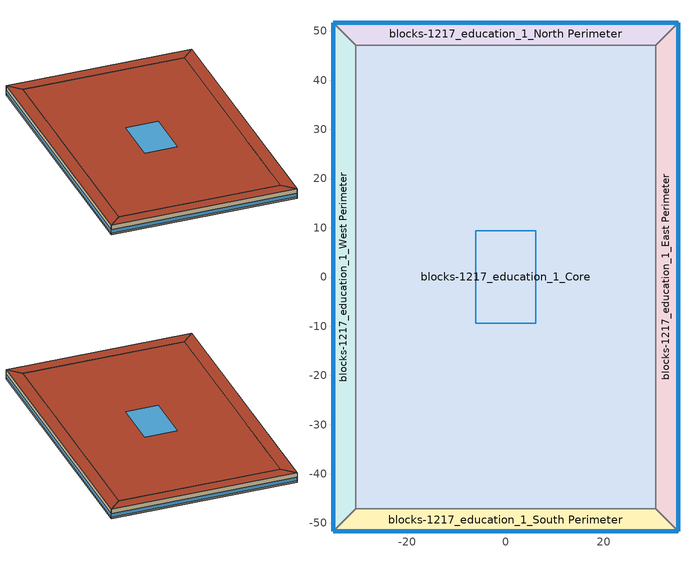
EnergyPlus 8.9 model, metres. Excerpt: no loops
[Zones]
blocks-1217_education_1_Core
 floor ground (Construction Ffactor Ground Floor 4): -30.48,-47.09 -30.48,47.09 30.48,47.09 30.48,-47.09 z0
 wall to blocks-1217_education_1_West Perimeter (Standard_Int-Wall): -30.48,47.09 -30.48,-47.09 z0:3.96
 wall to blocks-1217_education_1_North Perimeter (Standard_Int-Wall): 30.48,47.09 -30.48,47.09 z0:3.96
 wall to blocks-1217_education_1_East Perimeter (Standard_Int-Wall): 30.48,-47.09 30.48,47.09 z0:3.96
 wall to blocks-1217_education_1_South Perimeter (Standard_Int-Wall): -30.48,-47.09 30.48,-47.09 z0:3.96
 roof outside (IEAD_Metal_Deck): 30.48,-47.09 30.48,47.09 -30.48,47.09 -30.48,-47.09 z3.96
 skylight (skylight_6.64356771_0.49_1.17): 6.1,-9.42 6.1,9.42 -6.1,9.42 -6.1,-9.42 z3.96
blocks-1217_education_1_East Perimeter
 floor ground (Construction Ffactor Ground Floor 2): 35.05,51.66 35.05,-51.66 30.48,-47.09 30.48,47.09 z0
 wall outside (Masonry_Steel_Frame_Wall): 35.05,-51.66 35.05,51.66 z0:3.96
 wall to blocks-1217_education_1_South Perimeter (Standard_Int-Wall): 30.48,-47.09 35.05,-51.66 z0:3.96
 wall to blocks-1217_education_1_North Perimeter (Standard_Int-Wall): 35.05,51.66 30.48,47.09 z0:3.96
 window (fenestration_3.23660991_0.39_0.485): 35.05,-51.64 35.05,51.64 z0.76:2.07
 roof outside (IEAD_Metal_Deck): 30.48,47.09 30.48,-47.09 35.05,-51.66 35.05,51.66 z3.96
blocks-1217_education_1_North Perimeter
 floor ground (Construction Ffactor Ground Floor 3): -35.05,51.66 35.05,51.66 30.48,47.09 -30.48,47.09 z0
 wall outside (Masonry_Steel_Frame_Wall): 35.05,51.66 -35.05,51.66 z0:3.96
 wall to blocks-1217_education_1_West Perimeter (Standard_Int-Wall): -35.05,51.66 -30.48,47.09 z0:3.96
 window (fenestration_3.23660991_0.39_0.485): 35.03,51.66 -35.03,51.66 z0.76:2.07
 roof outside (IEAD_Metal_Deck): -30.48,47.09 30.48,47.09 35.05,51.66 -35.05,51.66 z3.96
blocks-1217_education_1_South Perimeter
 floor ground (Construction Ffactor Ground Floor 3): 35.05,-51.66 -35.05,-51.66 -30.48,-47.09 30.48,-47.09 z0
 wall outside (Masonry_Steel_Frame_Wall): -35.05,-51.66 35.05,-51.66 z0:3.96
 wall to blocks-1217_education_1_West Perimeter (Standard_Int-Wall): -30.48,-47.09 -35.05,-51.66 z0:3.96
 window (fenestration_3.23660991_0.39_0.485): -35.03,-51.66 35.03,-51.66 z0.76:2.07
 roof outside (IEAD_Metal_Deck): 30.48,-47.09 -30.48,-47.09 -35.05,-51.66 35.05,-51.66 z3.96
blocks-1217_education_1_West Perimeter
 floor ground (Construction Ffactor Ground Floor 2): -35.05,-51.66 -35.05,51.66 -30.48,47.09 -30.48,-47.09 z0
 wall outside (Masonry_Steel_Frame_Wall): -35.05,51.66 -35.05,-51.66 z0:3.96
 window (fenestration_3.23660991_0.39_0.485): -35.05,51.64 -35.05,-51.64 z0.76:2.07
 roof outside (IEAD_Metal_Deck): -30.48,-47.09 -30.48,47.09 -35.05,51.66 -35.05,-51.66 z3.96
[Building]
Primary School_2004 Single Block
[Site:Location]
Chicago Midway Ap_IL_USA: Latitude {deg}=41.78; Longitude {deg}=-87.75; Time Zone {hr}=-6; Elevation {m}=186
[Site:GroundTemperature:BuildingSurface]
19.527, 19.502, 19.536, 19.598, 20.002, 21.64, 22.225, 22.375, 21.449, 20.121, 19.802, 19.633
[Site:WaterMainsTemperature]
Calculation Method=Correlation; Annual Average Outdoor Air Temperature {C}=9.69; Maximum Difference In Monthly Average Outdoor Air Temperatures {deltaC}=28.1
[SizingPeriod:DesignDay] Day of Month=21; Dry-Bulb Temperature Range Modifier Type=DefaultMultipliers; Humidity Condition Type=Wetbulb; Barometric Pressure {Pa}=99110; Rain Indicator=No; Snow Indicator=No; Daylight Saving Time Indicator=No
Name | Month | Day Type | Maximum Dry-Bulb Temperature {C} | Daily Dry-Bulb Temperature Range {deltaC} | Wetbulb or DewPoint at Maximum Dry-Bulb {C} | Wind Speed {m/s} | Wind Direction {deg} | Solar Model Indicator | ASHRAE Clear Sky Optical Depth for Beam Irradiance (taub) | ASHRAE Clear Sky Optical Depth for Diffuse Irradiance (taud) | Sky Clearness
Chicago Midway Ap Ann Clg .4% Condns DB=>MWB | 7 | SummerDesignDay | 33.4 | 8.8 | 23.8 | 5.6 | 220 | ASHRAETau | 0.457 | 2.043
Chicago Midway Ap Ann Htg 99.6% Condns DB | 1 | WinterDesignDay | -18.7 | 0 | -18.7 | 5.3 | 300 | ASHRAEClearSky |  |  | 0
[Material] Thermal Absorptance=0.9
Name | Roughness | Thickness {m} | Conductivity {W/m-K} | Density {kg/m3} | Specific Heat {J/kg-K} | Solar Absorptance | Visible Absorptance
1/2IN Gypsum | Smooth | 0.0127 | 0.16 | 784.9 | 830 | 0.92 | 0.92
IEAD Roof Insulation | MediumRough | 0.134064 | 0.049 | 265 | 836.8 | 0.7 | 0.7
M01 100mm brick | MediumRough | 0.1016 | 0.89 | 1920 | 790 | 0.7 | 0.7
Metal Decking | MediumSmooth | 0.0015 | 45.006 | 7680 | 418.4 | 0.7 | 0.3
Roof Membrane | VeryRough | 0.0095 | 0.16 | 1121.29 | 1460 | 0.7 | 0.7
Steel Frame Wall Insulation | MediumRough | 0.0932479 | 0.049 | 265 | 836.8 | 0.7 | 0.7
[WindowMaterial:SimpleGlazingSystem]
Name | U-Factor {W/m2-K} | Solar Heat Gain Coefficient | Visible Transmittance
Glazing Layer | 3.23661 | 0.39 | 0.485
Skylight - Glazing Layer | 6.64357 | 0.49
[Construction]
fenestration_3.23660991_0.39_0.485: Glazing Layer
IEAD_Metal_Deck: Roof Membrane, IEAD Roof Insulation, Metal Decking
Masonry_Steel_Frame_Wall: M01 100mm brick, Steel Frame Wall Insulation, 1/2IN Gypsum
skylight_6.64356771_0.49_1.17: Skylight - Glazing Layer
Standard_Int-Wall: 1/2IN Gypsum, 1/2IN Gypsum
[Construction:FfactorGroundFloor] F-Factor {W/m-K}=1.26363
Name | Area {m2} | PerimeterExposed {m}
Construction Ffactor Ground Floor 2 | 451.509 | 103.3272
Construction Ffactor Ground Floor 3 | 299.612 | 70.104
Construction Ffactor Ground Floor 4 | 5741.41 | 0
[Zone]
blocks-1217_education_1_Core; blocks-1217_education_1_East Perimeter; blocks-1217_education_1_North Perimeter; blocks-1217_education_1_South Perimeter; blocks-1217_education_1_West Perimeter
[Lights] Schedule=PNNL_Asset_Rating_School_Lighting_Schedule; Design Level Calculation Method=Watts/Area; Watts per Zone Floor Area {W/m2}=16.8364; Fraction Radiant=0.37; Fraction Visible=0.18; Fraction Replaceable=1
Name | Zone or ZoneList
PNNL_Asset_Rating_School_Lights 5 | blocks-1217_education_1_Core
PNNL_Asset_Rating_School_Lights 3 | blocks-1217_education_1_East Perimeter
PNNL_Asset_Rating_School_Lights 2 | blocks-1217_education_1_North Perimeter
PNNL_Asset_Rating_School_Lights 4 | blocks-1217_education_1_South Perimeter
PNNL_Asset_Rating_School_Lights 1 | blocks-1217_education_1_West Perimeter
[AvailabilityManager:Scheduled] Schedule=Always On Discrete
Air Loop HVAC Outdoor Air System 5 Availability Manager; Air Loop HVAC Outdoor Air System 3 Availability Manager; Air Loop HVAC Outdoor Air System 2 Availability Manager; Air Loop HVAC Outdoor Air System 4 Availability Manager; Air Loop HVAC Outdoor Air System 1 Availability Manager
[EnergyManagementSystem:GlobalVariable]
B1217_1_Core_DOAS_FPR_ADD
B1217_1_Core_FanPwrExp
B1217_1_Core_HeatSpeed
B1217_1_Core_Number_Of_Stages
B1217_1_Core_Stage1Speed
B1217_1_Core_VenSpeed
B1217_1_East_DOAS_FPR_ADD
B1217_1_East_FanPwrExp
B1217_1_East_HeatSpeed
B1217_1_East_Number_Of_Stages
B1217_1_East_Stage1Speed
B1217_1_East_VenSpeed
B1217_1_North_DOAS_FPR_ADD
B1217_1_North_FanPwrExp
B1217_1_North_HeatSpeed
B1217_1_North_Number_Of_Stages
B1217_1_North_Stage1Speed
B1217_1_North_VenSpeed
B1217_1_South_DOAS_FPR_ADD
B1217_1_South_FanPwrExp
B1217_1_South_HeatSpeed
B1217_1_South_Number_Of_Stages
B1217_1_South_Stage1Speed
B1217_1_South_VenSpeed
B1217_1_West_DOAS_FPR_ADD
B1217_1_West_FanPwrExp
B1217_1_West_HeatSpeed
B1217_1_West_Number_Of_Stages
B1217_1_West_Stage1Speed
B1217_1_West_VenSpeed
[EnergyManagementSystem:Sensor]
Name | Output:Variable or Output:Meter | Output:Variable or Output:Meter Index Key
OAT_C | Site Outdoor Air Drybulb Temperature
School_occ_sched | Schedule Value | PNNL_Asset_Rating_School_Occupancy_Schedule
[EnergyManagementSystem:Program]
B1217_1_Core_Fan_Control: SET B1217_1_Core_DOAS_FPR_ADD  = 0.651; IF School_occ_sched>0; SET School_occ_sched = 1; ELSE; SET School_occ_sched =0; ENDIF; SET B1217_1_Core_DOAS_FPR_ADD =  B1217_1_Core_DOAS_FPR_ADD * School_occ_sched; SET B1217_1_Core_Number_Of_Stages = 1; SET B1217_1_Core_FanPwrExp = 2.2; SET B1217_1_Core_Stage1Speed = 1; SET B1217_1_Core_EcoSpeed = 1; SET B1217_1_Core_VenSpeed = 0; SET B1217_1_Core_HeatSpeed = 1; IF B1217_1_Core_heat_rtf > 0; SET Heating = B1217_1_Core_heat_rtf; SET Ven = 1-B1217_1_Core_heat_rtf; SET Eco = 0; SET Stage1 = 0; ELSE; SET Heating = 0; IF B1217_1_Core_cool_rtf > 0; SET Stage1 = B1217_1_Core_cool_rtf; IF B1217_1_Core_oa_flow > 1.1*(B1217_1_Core_OADesignFlowVol*School_occ_sched); SET Eco = 1-B1217_1_Core_cool_rtf; SET Ven = 0; ELSE; SET Ven = 1-B1217_1_Core_cool_rtf; SET Eco = 0; ENDIF; ELSE; SET Stage1 = 0; IF B1217_1_Core_oa_flow > 1.1*(B1217_1_Core_OADesignFlowVol*School_occ_sched); SET Ven = 0; SET Eco = ((23.88 - B1217_1_Core_dat_rqd)/11.1) / ((23.88 - OAT_C)/11.1); IF OAT_C<12.78; SET Eco = ((23.88 - B1217_1_Core_dat_rqd)/11.1); ENDIF; IF Eco > 1; SET ECO = 1; ENDIF; IF Eco < 0; Set Eco = 0; ENDIF; ELSE; SET Eco = 0; SET Ven = 1.0; ENDIF; ENDIF; ENDIF; SET FPR = Ven*(B1217_1_Core_VenSpeed^ B1217_1_Core_FanPwrExp); SET FPR1 = Eco*(B1217_1_Core_EcoSpeed^B1217_1_Core_FanPwrExp); SET FPR2 = Stage1*(B1217_1_Core_Stage1Speed^B1217_1_Core_FanPwrExp); SET FPR3 = Heating*(B1217_1_Core_HeatSpeed^B1217_1_Core_FanPwrExp); SET FanPwrRatio = FPR + FPR1 + FPR2 + FPR3 + B1217_1_Core_DOAS_FPR_ADD; SET B1217_1_Core_Fan_Pressure = B1217_1_Core_FanPressureRise*FanPwrRatio
B1217_1_East_Fan_Control: SET B1217_1_East_DOAS_FPR_ADD  = 0.418; IF School_occ_sched>0; SET School_occ_sched = 1; ELSE; SET School_occ_sched =0; ENDIF; SET B1217_1_East_DOAS_FPR_ADD =  B1217_1_East_DOAS_FPR_ADD * School_occ_sched; SET B1217_1_East_Number_Of_Stages = 1; SET B1217_1_East_FanPwrExp = 2.2; SET B1217_1_East_Stage1Speed = 1; SET B1217_1_East_EcoSpeed = 1; SET B1217_1_East_VenSpeed = 0; SET B1217_1_East_HeatSpeed = 1; IF B1217_1_East_heat_rtf > 0; SET Heating = B1217_1_East_heat_rtf; SET Ven = 1-B1217_1_East_heat_rtf; SET Eco = 0; SET Stage1 = 0; ELSE; SET Heating = 0; IF B1217_1_East_cool_rtf > 0; SET Stage1 = B1217_1_East_cool_rtf; IF B1217_1_East_oa_flow > 1.1*(B1217_1_East_OADesignFlowVol*School_occ_sched); SET Eco = 1-B1217_1_East_cool_rtf; SET Ven = 0; ELSE; SET Ven = 1-B1217_1_East_cool_rtf; SET Eco = 0; ENDIF; ELSE; SET Stage1 = 0; IF B1217_1_East_oa_flow > 1.1*(B1217_1_East_OADesignFlowVol*School_occ_sched); SET Ven = 0; SET Eco = ((23.88 - B1217_1_East_dat_rqd)/11.1) / ((23.88 - OAT_C)/11.1); IF OAT_C<12.78; SET Eco = ((23.88 - B1217_1_East_dat_rqd)/11.1); ENDIF; IF Eco > 1; SET ECO = 1; ENDIF; IF Eco < 0; Set Eco = 0; ENDIF; ELSE; SET Eco = 0; SET Ven = 1.0; ENDIF; ENDIF; ENDIF; SET FPR = Ven*(B1217_1_East_VenSpeed^ B1217_1_East_FanPwrExp); SET FPR1 = Eco*(B1217_1_East_EcoSpeed^B1217_1_East_FanPwrExp); SET FPR2 = Stage1*(B1217_1_East_Stage1Speed^B1217_1_East_FanPwrExp); SET FPR3 = Heating*(B1217_1_East_HeatSpeed^B1217_1_East_FanPwrExp); SET FanPwrRatio = FPR + FPR1 + FPR2 + FPR3 + B1217_1_East_DOAS_FPR_ADD; SET B1217_1_East_Fan_Pressure = B1217_1_East_FanPressureRise*FanPwrRatio
B1217_1_North_Fan_Control: SET B1217_1_North_DOAS_FPR_ADD  = 0.542; IF School_occ_sched>0; SET School_occ_sched = 1; ELSE; SET School_occ_sched =0; ENDIF; SET B1217_1_North_DOAS_FPR_ADD =  B1217_1_North_DOAS_FPR_ADD * School_occ_sched; SET B1217_1_North_Number_Of_Stages = 1; SET B1217_1_North_FanPwrExp = 2.2; SET B1217_1_North_Stage1Speed = 1; SET B1217_1_North_EcoSpeed = 1; SET B1217_1_North_VenSpeed = 0; SET B1217_1_North_HeatSpeed = 1; IF B1217_1_North_heat_rtf > 0; SET Heating = B1217_1_North_heat_rtf; SET Ven = 1-B1217_1_North_heat_rtf; SET Eco = 0; SET Stage1 = 0; ELSE; SET Heating = 0; IF B1217_1_North_cool_rtf > 0; SET Stage1 = B1217_1_North_cool_rtf; IF B1217_1_North_oa_flow > 1.1*(B1217_1_North_OADesignFlowVol*School_occ_sched); SET Eco = 1-B1217_1_North_cool_rtf; SET Ven = 0; ELSE; SET Ven = 1-B1217_1_North_cool_rtf; SET Eco = 0; ENDIF; ELSE; SET Stage1 = 0; IF B1217_1_North_oa_flow > 1.1*(B1217_1_North_OADesignFlowVol*School_occ_sched); SET Ven = 0; SET Eco = ((23.88 - B1217_1_North_dat_rqd)/11.1) / ((23.88 - OAT_C)/11.1); IF OAT_C<12.78; SET Eco = ((23.88 - B1217_1_North_dat_rqd)/11.1); ENDIF; IF Eco > 1; SET ECO = 1; ENDIF; IF Eco < 0; Set Eco = 0; ENDIF; ELSE; SET Eco = 0; SET Ven = 1.0; ENDIF; ENDIF; ENDIF; SET FPR = Ven*(B1217_1_North_VenSpeed^ B1217_1_North_FanPwrExp); SET FPR1 = Eco*(B1217_1_North_EcoSpeed^B1217_1_North_FanPwrExp); SET FPR2 = Stage1*(B1217_1_North_Stage1Speed^B1217_1_North_FanPwrExp); SET FPR3 = Heating*(B1217_1_North_HeatSpeed^B1217_1_North_FanPwrExp); SET FanPwrRatio = FPR + FPR1 + FPR2 + FPR3 + B1217_1_North_DOAS_FPR_ADD; SET B1217_1_North_Fan_Pressure = B1217_1_North_FanPressureRise*FanPwrRatio
B1217_1_South_Fan_Control: SET B1217_1_South_DOAS_FPR_ADD  = 0.502; IF School_occ_sched>0; SET School_occ_sched = 1; ELSE; SET School_occ_sched =0; ENDIF; SET B1217_1_South_DOAS_FPR_ADD =  B1217_1_South_DOAS_FPR_ADD * School_occ_sched; SET B1217_1_South_Number_Of_Stages = 1; SET B1217_1_South_FanPwrExp = 2.2; SET B1217_1_South_Stage1Speed = 1; SET B1217_1_South_EcoSpeed = 1; SET B1217_1_South_VenSpeed = 0; SET B1217_1_South_HeatSpeed = 1; IF B1217_1_South_heat_rtf > 0; SET Heating = B1217_1_South_heat_rtf; SET Ven = 1-B1217_1_South_heat_rtf; SET Eco = 0; SET Stage1 = 0; ELSE; SET Heating = 0; IF B1217_1_South_cool_rtf > 0; SET Stage1 = B1217_1_South_cool_rtf; IF B1217_1_South_oa_flow > 1.1*(B1217_1_South_OADesignFlowVol*School_occ_sched); SET Eco = 1-B1217_1_South_cool_rtf; SET Ven = 0; ELSE; SET Ven = 1-B1217_1_South_cool_rtf; SET Eco = 0; ENDIF; ELSE; SET Stage1 = 0; IF B1217_1_South_oa_flow > 1.1*(B1217_1_South_OADesignFlowVol*School_occ_sched); SET Ven = 0; SET Eco = ((23.88 - B1217_1_South_dat_rqd)/11.1) / ((23.88 - OAT_C)/11.1); IF OAT_C<12.78; SET Eco = ((23.88 - B1217_1_South_dat_rqd)/11.1); ENDIF; IF Eco > 1; SET ECO = 1; ENDIF; IF Eco < 0; Set Eco = 0; ENDIF; ELSE; SET Eco = 0; SET Ven = 1.0; ENDIF; ENDIF; ENDIF; SET FPR = Ven*(B1217_1_South_VenSpeed^ B1217_1_South_FanPwrExp); SET FPR1 = Eco*(B1217_1_South_EcoSpeed^B1217_1_South_FanPwrExp); SET FPR2 = Stage1*(B1217_1_South_Stage1Speed^B1217_1_South_FanPwrExp); SET FPR3 = Heating*(B1217_1_South_HeatSpeed^B1217_1_South_FanPwrExp); SET FanPwrRatio = FPR + FPR1 + FPR2 + FPR3 + B1217_1_South_DOAS_FPR_ADD; SET B1217_1_South_Fan_Pressure = B1217_1_South_FanPressureRise*FanPwrRatio
B1217_1_West_Fan_Control: SET B1217_1_West_DOAS_FPR_ADD  = 0.352; IF School_occ_sched>0; SET School_occ_sched = 1; ELSE; SET School_occ_sched =0; ENDIF; SET B1217_1_West_DOAS_FPR_ADD =  B1217_1_West_DOAS_FPR_ADD * School_occ_sched; SET B1217_1_West_Number_Of_Stages = 1; SET B1217_1_West_FanPwrExp = 2.2; SET B1217_1_West_Stage1Speed = 1; SET B1217_1_West_EcoSpeed = 1; SET B1217_1_West_VenSpeed = 0; SET B1217_1_West_HeatSpeed = 1; IF B1217_1_West_heat_rtf > 0; SET Heating = B1217_1_West_heat_rtf; SET Ven = 1-B1217_1_West_heat_rtf; SET Eco = 0; SET Stage1 = 0; ELSE; SET Heating = 0; IF B1217_1_West_cool_rtf > 0; SET Stage1 = B1217_1_West_cool_rtf; IF B1217_1_West_oa_flow > 1.1*(B1217_1_West_OADesignFlowVol*School_occ_sched); SET Eco = 1-B1217_1_West_cool_rtf; SET Ven = 0; ELSE; SET Ven = 1-B1217_1_West_cool_rtf; SET Eco = 0; ENDIF; ELSE; SET Stage1 = 0; IF B1217_1_West_oa_flow > 1.1*(B1217_1_West_OADesignFlowVol*School_occ_sched); SET Ven = 0; SET Eco = ((23.88 - B1217_1_West_dat_rqd)/11.1) / ((23.88 - OAT_C)/11.1); IF OAT_C<12.78; SET Eco = ((23.88 - B1217_1_West_dat_rqd)/11.1); ENDIF; IF Eco > 1; SET ECO = 1; ENDIF; IF Eco < 0; Set Eco = 0; ENDIF; ELSE; SET Eco = 0; SET Ven = 1.0; ENDIF; ENDIF; ENDIF; SET FPR = Ven*(B1217_1_West_VenSpeed^ B1217_1_West_FanPwrExp); SET FPR1 = Eco*(B1217_1_West_EcoSpeed^B1217_1_West_FanPwrExp); SET FPR2 = Stage1*(B1217_1_West_Stage1Speed^B1217_1_West_FanPwrExp); SET FPR3 = Heating*(B1217_1_West_HeatSpeed^B1217_1_West_FanPwrExp); SET FanPwrRatio = FPR + FPR1 + FPR2 + FPR3 + B1217_1_West_DOAS_FPR_ADD; SET B1217_1_West_Fan_Pressure = B1217_1_West_FanPressureRise*FanPwrRatio
[EnergyManagementSystem:ProgramCallingManager]
B1217_1_Core_FanMainManager: BeginTimestepBeforePredictor; B1217_1_Core_Fan_Control
B1217_1_East_FanMainManager: BeginTimestepBeforePredictor; B1217_1_East_Fan_Control
B1217_1_North_FanMainManager: BeginTimestepBeforePredictor; B1217_1_North_Fan_Control
B1217_1_South_FanMainManager: BeginTimestepBeforePredictor; B1217_1_South_Fan_Control
B1217_1_West_FanMainManager: BeginTimestepBeforePredictor; B1217_1_West_Fan_Control
[Schedule:Day:Interval]
PNNL_Asset_Rating_School_Lighting_Schedule_Week_Day: No, 01:00, 0.1773, 02:00, 0.1773, 03:00, 0.1773, 04:00, 0.1773, 05:00, 0.1773, 06:00, 0.1773, 07:00, 0.1773, 08:00, 0.1773, 09:00, 0.9, 10:00, 0.9, 11:00, 0.9, 12:00, 0.9, 13:00, 0.9, 14:00, 0.9, 15:00, 0.9, 16:00, 0.18, 17:00, 0.18, 18:00, 0.18, 19:00, 0.18, 20:00, 0.18, 21:00, 0.18, 22:00, 0.18, 23:00, 0.18, 24:00, 0.18
PNNL_Asset_Rating_School_Lighting_Schedule_Saturday; PNNL_Asset_Rating_School_Lighting_Schedule_Sunday; PNNL_Asset_Rating_School_Lighting_Schedule_Summer_Saturday; PNNL_Asset_Rating_School_Lighting_Schedule_Summer_Sunday: No, 01:00, 0.1773, 02:00, 0.1773, 03:00, 0.1773, 04:00, 0.1773, 05:00, 0.1773, 06:00, 0.1773, 07:00, 0.1773, 08:00, 0.1773, 09:00, 0.1773, 10:00, 0.1773, 11:00, 0.1773, 12:00, 0.1773, 13:00, 0.1773, 14:00, 0.1773, 15:00, 0.1773, 16:00, 0.1773, 17:00, 0.1773, 18:00, 0.1773, 19:00, 0.1773, 20:00, 0.1773, 21:00, 0.1773, 22:00, 0.1773, 23:00, 0.1773, 24:00, 0.1773
PNNL_Asset_Rating_School_Lighting_Schedule_Summer_Weekday: No, 01:00, 0.1773, 02:00, 0.1773, 03:00, 0.1773, 04:00, 0.1773, 05:00, 0.1773, 06:00, 0.1773, 07:00, 0.1773, 08:00, 0.1773, 09:00, 0.18, 10:00, 0.5, 11:00, 0.5, 12:00, 0.5, 13:00, 0.5, 14:00, 0.18, 15:00, 0.18, 16:00, 0.18, 17:00, 0.18, 18:00, 0.18, 19:00, 0.18, 20:00, 0.18, 21:00, 0.1773, 22:00, 0.1773, 23:00, 0.1773, 24:00, 0.1773
PNNL_Asset_Rating_School_Lighting_Schedule_Summer_Design_Day; PNNL_Asset_Rating_School_Occupancy_Schedule_Summer_Design_Day: No, 01:00, 1, 02:00, 1, 03:00, 1, 04:00, 1, 05:00, 1, 06:00, 1, 07:00, 1, 08:00, 1, 09:00, 1, 10:00, 1, 11:00, 1, 12:00, 1, 13:00, 1, 14:00, 1, 15:00, 1, 16:00, 1, 17:00, 1, 18:00, 1, 19:00, 1, 20:00, 1, 21:00, 1, 22:00, 1, 23:00, 1, 24:00, 1
PNNL_Asset_Rating_School_Lighting_Schedule_Winter_Design_Day; PNNL_Asset_Rating_School_Occupancy_Schedule_Saturday; PNNL_Asset_Rating_School_Occupancy_Schedule_Sunday; PNNL_Asset_Rating_School_Occupancy_Schedule_Summer_Saturday; PNNL_Asset_Rating_School_Occupancy_Schedule_Summer_Sunday; PNNL_Asset_Rating_School_Occupancy_Schedule_Winter_Design_Day: No, 01:00, 0, 02:00, 0, 03:00, 0, 04:00, 0, 05:00, 0, 06:00, 0, 07:00, 0, 08:00, 0, 09:00, 0, 10:00, 0, 11:00, 0, 12:00, 0, 13:00, 0, 14:00, 0, 15:00, 0, 16:00, 0, 17:00, 0, 18:00, 0, 19:00, 0, 20:00, 0, 21:00, 0, 22:00, 0, 23:00, 0, 24:00, 0
PNNL_Asset_Rating_School_Occupancy_Schedule_Week_Day: No, 01:00, 0, 02:00, 0, 03:00, 0, 04:00, 0, 05:00, 0, 06:00, 0, 07:00, 0, 08:00, 0.05, 09:00, 0.95, 10:00, 1, 11:00, 1, 12:00, 1, 13:00, 1, 14:00, 1, 15:00, 0.95, 16:00, 0.35, 17:00, 0.35, 18:00, 0.35, 19:00, 0.15, 20:00, 0, 21:00, 0, 22:00, 0, 23:00, 0, 24:00, 0
PNNL_Asset_Rating_School_Occupancy_Schedule_Summer_Weekday: No, 01:00, 0, 02:00, 0, 03:00, 0, 04:00, 0, 05:00, 0, 06:00, 0, 07:00, 0, 08:00, 0, 09:00, 0, 10:00, 0.15, 11:00, 0.15, 12:00, 0.15, 13:00, 0.15, 14:00, 0, 15:00, 0, 16:00, 0, 17:00, 0, 18:00, 0, 19:00, 0, 20:00, 0, 21:00, 0, 22:00, 0, 23:00, 0, 24:00, 0
[Schedule:Week:Daily]
PNNL_Asset_Rating_School_Lighting_Schedule Week Rule - Jan1-Jan3: PNNL_Asset_Rating_School_Lighting_Schedule_Week_Day, PNNL_Asset_Rating_School_Lighting_Schedule_Week_Day, PNNL_Asset_Rating_School_Lighting_Schedule_Week_Day, PNNL_Asset_Rating_School_Lighting_Schedule_Week_Day, PNNL_Asset_Rating_School_Lighting_Schedule_Week_Day, PNNL_Asset_Rating_School_Lighting_Schedule_Week_Day, PNNL_Asset_Rating_School_Lighting_Schedule_Saturday, PNNL_Asset_Rating_School_Lighting_Schedule_Week_Day, PNNL_Asset_Rating_School_Lighting_Schedule_Summer_Design_Day, PNNL_Asset_Rating_School_Lighting_Schedule_Winter_Design_Day, PNNL_Asset_Rating_School_Lighting_Schedule_Week_Day, PNNL_Asset_Rating_School_Lighting_Schedule_Week_Day
PNNL_Asset_Rating_School_Lighting_Schedule Week Rule - Jan4-Jun27; PNNL_Asset_Rating_School_Lighting_Schedule Week Rule - Sep6-Dec31: PNNL_Asset_Rating_School_Lighting_Schedule_Sunday, PNNL_Asset_Rating_School_Lighting_Schedule_Week_Day, PNNL_Asset_Rating_School_Lighting_Schedule_Week_Day, PNNL_Asset_Rating_School_Lighting_Schedule_Week_Day, PNNL_Asset_Rating_School_Lighting_Schedule_Week_Day, PNNL_Asset_Rating_School_Lighting_Schedule_Week_Day, PNNL_Asset_Rating_School_Lighting_Schedule_Saturday, PNNL_Asset_Rating_School_Lighting_Schedule_Week_Day, PNNL_Asset_Rating_School_Lighting_Schedule_Summer_Design_Day, PNNL_Asset_Rating_School_Lighting_Schedule_Winter_Design_Day, PNNL_Asset_Rating_School_Lighting_Schedule_Week_Day, PNNL_Asset_Rating_School_Lighting_Schedule_Week_Day
PNNL_Asset_Rating_School_Lighting_Schedule Week Rule - Jun28-Jul4: PNNL_Asset_Rating_School_Lighting_Schedule_Sunday, PNNL_Asset_Rating_School_Lighting_Schedule_Week_Day, PNNL_Asset_Rating_School_Lighting_Schedule_Summer_Weekday, PNNL_Asset_Rating_School_Lighting_Schedule_Summer_Weekday, PNNL_Asset_Rating_School_Lighting_Schedule_Summer_Weekday, PNNL_Asset_Rating_School_Lighting_Schedule_Summer_Weekday, PNNL_Asset_Rating_School_Lighting_Schedule_Summer_Saturday, PNNL_Asset_Rating_School_Lighting_Schedule_Week_Day, PNNL_Asset_Rating_School_Lighting_Schedule_Summer_Design_Day, PNNL_Asset_Rating_School_Lighting_Schedule_Winter_Design_Day, PNNL_Asset_Rating_School_Lighting_Schedule_Week_Day, PNNL_Asset_Rating_School_Lighting_Schedule_Week_Day
PNNL_Asset_Rating_School_Lighting_Schedule Week Rule - Jul5-Aug29: PNNL_Asset_Rating_School_Lighting_Schedule_Summer_Sunday, PNNL_Asset_Rating_School_Lighting_Schedule_Summer_Weekday, PNNL_Asset_Rating_School_Lighting_Schedule_Summer_Weekday, PNNL_Asset_Rating_School_Lighting_Schedule_Summer_Weekday, PNNL_Asset_Rating_School_Lighting_Schedule_Summer_Weekday, PNNL_Asset_Rating_School_Lighting_Schedule_Summer_Weekday, PNNL_Asset_Rating_School_Lighting_Schedule_Summer_Saturday, PNNL_Asset_Rating_School_Lighting_Schedule_Week_Day, PNNL_Asset_Rating_School_Lighting_Schedule_Summer_Design_Day, PNNL_Asset_Rating_School_Lighting_Schedule_Winter_Design_Day, PNNL_Asset_Rating_School_Lighting_Schedule_Week_Day, PNNL_Asset_Rating_School_Lighting_Schedule_Week_Day
PNNL_Asset_Rating_School_Lighting_Schedule Week Rule - Aug30-Sep5: PNNL_Asset_Rating_School_Lighting_Schedule_Summer_Sunday, PNNL_Asset_Rating_School_Lighting_Schedule_Summer_Weekday, PNNL_Asset_Rating_School_Lighting_Schedule_Summer_Weekday, PNNL_Asset_Rating_School_Lighting_Schedule_Week_Day, PNNL_Asset_Rating_School_Lighting_Schedule_Week_Day, PNNL_Asset_Rating_School_Lighting_Schedule_Week_Day, PNNL_Asset_Rating_School_Lighting_Schedule_Saturday, PNNL_Asset_Rating_School_Lighting_Schedule_Week_Day, PNNL_Asset_Rating_School_Lighting_Schedule_Summer_Design_Day, PNNL_Asset_Rating_School_Lighting_Schedule_Winter_Design_Day, PNNL_Asset_Rating_School_Lighting_Schedule_Week_Day, PNNL_Asset_Rating_School_Lighting_Schedule_Week_Day
PNNL_Asset_Rating_School_Occupancy_Schedule Week Rule - Jan1-Jan3: PNNL_Asset_Rating_School_Occupancy_Schedule_Week_Day, PNNL_Asset_Rating_School_Occupancy_Schedule_Week_Day, PNNL_Asset_Rating_School_Occupancy_Schedule_Week_Day, PNNL_Asset_Rating_School_Occupancy_Schedule_Week_Day, PNNL_Asset_Rating_School_Occupancy_Schedule_Week_Day, PNNL_Asset_Rating_School_Occupancy_Schedule_Week_Day, PNNL_Asset_Rating_School_Occupancy_Schedule_Saturday, PNNL_Asset_Rating_School_Occupancy_Schedule_Week_Day, PNNL_Asset_Rating_School_Occupancy_Schedule_Summer_Design_Day, PNNL_Asset_Rating_School_Occupancy_Schedule_Winter_Design_Day, PNNL_Asset_Rating_School_Occupancy_Schedule_Week_Day, PNNL_Asset_Rating_School_Occupancy_Schedule_Week_Day
PNNL_Asset_Rating_School_Occupancy_Schedule Week Rule - Jan4-Jun27; PNNL_Asset_Rating_School_Occupancy_Schedule Week Rule - Sep6-Dec31: PNNL_Asset_Rating_School_Occupancy_Schedule_Sunday, PNNL_Asset_Rating_School_Occupancy_Schedule_Week_Day, PNNL_Asset_Rating_School_Occupancy_Schedule_Week_Day, PNNL_Asset_Rating_School_Occupancy_Schedule_Week_Day, PNNL_Asset_Rating_School_Occupancy_Schedule_Week_Day, PNNL_Asset_Rating_School_Occupancy_Schedule_Week_Day, PNNL_Asset_Rating_School_Occupancy_Schedule_Saturday, PNNL_Asset_Rating_School_Occupancy_Schedule_Week_Day, PNNL_Asset_Rating_School_Occupancy_Schedule_Summer_Design_Day, PNNL_Asset_Rating_School_Occupancy_Schedule_Winter_Design_Day, PNNL_Asset_Rating_School_Occupancy_Schedule_Week_Day, PNNL_Asset_Rating_School_Occupancy_Schedule_Week_Day
PNNL_Asset_Rating_School_Occupancy_Schedule Week Rule - Jun28-Jul4: PNNL_Asset_Rating_School_Occupancy_Schedule_Sunday, PNNL_Asset_Rating_School_Occupancy_Schedule_Week_Day, PNNL_Asset_Rating_School_Occupancy_Schedule_Summer_Weekday, PNNL_Asset_Rating_School_Occupancy_Schedule_Summer_Weekday, PNNL_Asset_Rating_School_Occupancy_Schedule_Summer_Weekday, PNNL_Asset_Rating_School_Occupancy_Schedule_Summer_Weekday, PNNL_Asset_Rating_School_Occupancy_Schedule_Summer_Saturday, PNNL_Asset_Rating_School_Occupancy_Schedule_Week_Day, PNNL_Asset_Rating_School_Occupancy_Schedule_Summer_Design_Day, PNNL_Asset_Rating_School_Occupancy_Schedule_Winter_Design_Day, PNNL_Asset_Rating_School_Occupancy_Schedule_Week_Day, PNNL_Asset_Rating_School_Occupancy_Schedule_Week_Day
PNNL_Asset_Rating_School_Occupancy_Schedule Week Rule - Jul5-Aug29: PNNL_Asset_Rating_School_Occupancy_Schedule_Summer_Sunday, PNNL_Asset_Rating_School_Occupancy_Schedule_Summer_Weekday, PNNL_Asset_Rating_School_Occupancy_Schedule_Summer_Weekday, PNNL_Asset_Rating_School_Occupancy_Schedule_Summer_Weekday, PNNL_Asset_Rating_School_Occupancy_Schedule_Summer_Weekday, PNNL_Asset_Rating_School_Occupancy_Schedule_Summer_Weekday, PNNL_Asset_Rating_School_Occupancy_Schedule_Summer_Saturday, PNNL_Asset_Rating_School_Occupancy_Schedule_Week_Day, PNNL_Asset_Rating_School_Occupancy_Schedule_Summer_Design_Day, PNNL_Asset_Rating_School_Occupancy_Schedule_Winter_Design_Day, PNNL_Asset_Rating_School_Occupancy_Schedule_Week_Day, PNNL_Asset_Rating_School_Occupancy_Schedule_Week_Day
PNNL_Asset_Rating_School_Occupancy_Schedule Week Rule - Aug30-Sep5: PNNL_Asset_Rating_School_Occupancy_Schedule_Summer_Sunday, PNNL_Asset_Rating_School_Occupancy_Schedule_Summer_Weekday, PNNL_Asset_Rating_School_Occupancy_Schedule_Summer_Weekday, PNNL_Asset_Rating_School_Occupancy_Schedule_Week_Day, PNNL_Asset_Rating_School_Occupancy_Schedule_Week_Day, PNNL_Asset_Rating_School_Occupancy_Schedule_Week_Day, PNNL_Asset_Rating_School_Occupancy_Schedule_Saturday, PNNL_Asset_Rating_School_Occupancy_Schedule_Week_Day, PNNL_Asset_Rating_School_Occupancy_Schedule_Summer_Design_Day, PNNL_Asset_Rating_School_Occupancy_Schedule_Winter_Design_Day, PNNL_Asset_Rating_School_Occupancy_Schedule_Week_Day, PNNL_Asset_Rating_School_Occupancy_Schedule_Week_Day
[Schedule:Year]
PNNL_Asset_Rating_School_Lighting_Schedule: PNNL_Asset_Rating_School_Lighting_Schedule Week Rule - Jan1-Jan3, 1, 1, 1, 3, PNNL_Asset_Rating_School_Lighting_Schedule Week Rule - Jan4-Jun27, 1, 4, 6, 27, PNNL_Asset_Rating_School_Lighting_Schedule Week Rule - Jun28-Jul4, 6, 28, 7, 4, PNNL_Asset_Rating_School_Lighting_Schedule Week Rule - Jul5-Aug29, 7, 5, 8, 29, PNNL_Asset_Rating_School_Lighting_Schedule Week Rule - Aug30-Sep5, 8, 30, 9, 5, PNNL_Asset_Rating_School_Lighting_Schedule Week Rule - Sep6-Dec31, 9, 6, 12, 31
PNNL_Asset_Rating_School_Occupancy_Schedule: PNNL_Asset_Rating_School_Occupancy_Schedule Week Rule - Jan1-Jan3, 1, 1, 1, 3, PNNL_Asset_Rating_School_Occupancy_Schedule Week Rule - Jan4-Jun27, 1, 4, 6, 27, PNNL_Asset_Rating_School_Occupancy_Schedule Week Rule - Jun28-Jul4, 6, 28, 7, 4, PNNL_Asset_Rating_School_Occupancy_Schedule Week Rule - Jul5-Aug29, 7, 5, 8, 29, PNNL_Asset_Rating_School_Occupancy_Schedule Week Rule - Aug30-Sep5, 8, 30, 9, 5, PNNL_Asset_Rating_School_Occupancy_Schedule Week Rule - Sep6-Dec31, 9, 6, 12, 31
[Schedule:Constant]
Always On Discrete: Hourly Value=1
